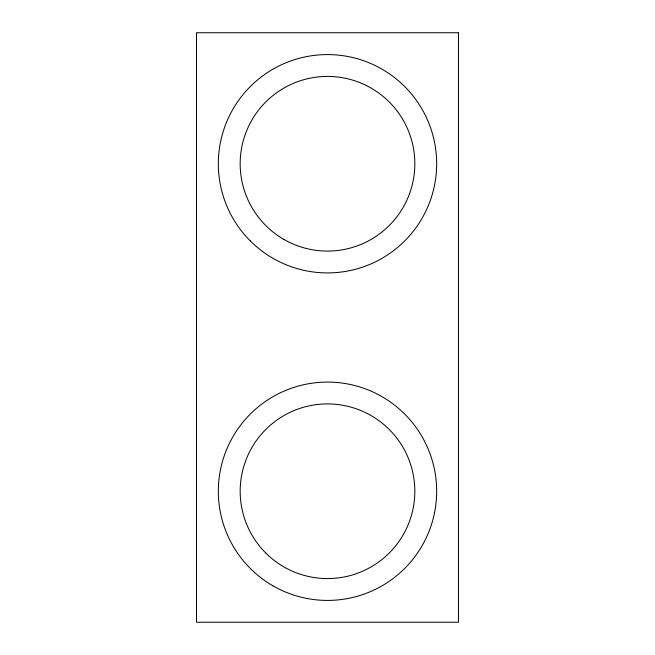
<?xml version="1.0" encoding="UTF-8"?>
<svg xmlns="http://www.w3.org/2000/svg" width="655" height="655" viewBox="0 0 655 655"><rect width="100%" height="100%" fill="white"/><g stroke="black" fill="none" stroke-linecap="round" stroke-linejoin="round"><path stroke-width="0.98" d="M458.5 32.75L196.5 32.75L196.5 622.25L458.5 622.25L458.5 32.75M250.308 240.942A109.164 109.164 0 0 0 432.947 192.005A109.164 109.164 0 0 0 299.245 58.303A109.164 109.164 0 0 0 250.308 240.942M272.914 585.791A109.164 109.164 0 0 0 436.664 491.25A109.164 109.164 0 0 0 272.914 396.709A109.164 109.164 0 0 0 272.914 585.791M283.836 239.386A87.336 87.336 0 0 0 414.836 163.75A87.336 87.336 0 0 0 283.836 88.114A87.336 87.336 0 0 0 283.836 239.386M265.75 553A87.336 87.336 0 0 0 411.856 513.856A87.336 87.336 0 0 0 304.894 406.894A87.336 87.336 0 0 0 265.75 553"/></g></svg>
